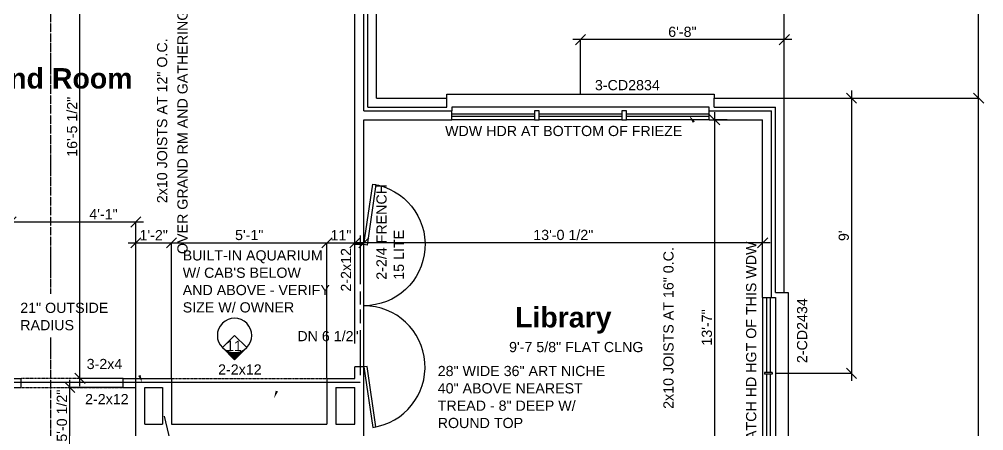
# Model space of a CAD drawing. Header units: inches. Extents: x 8 to 1535, y 73 to 1076.
# Drawn here: x 1156.4 to 1534.9, y 646.1 to 807.5 of the extents above; entities that cross this region are included whole.
import ezdxf
from ezdxf.enums import TextEntityAlignment as Align

# ---------------------------------------------------------------- set-up
doc = ezdxf.new("R2010")
doc.units = ezdxf.units.IN
doc.header["$MEASUREMENT"] = 0
for name, pattern in [('BEAM', [1.2, 0.6, -0.1, 0.15, -0.1, 0.15, -0.1]), ('HDR', [0.36, 0.1, -0.075, 0.11, -0.075]), ('THREEDOT', [1.75, 1, -0.15, 0.05, -0.15, 0.05, -0.15, 0.05, -0.15])]:
    doc.linetypes.add(name, pattern=pattern)
for name, color, linetype in [('AR BRICK WALL', 2, 'Continuous'), ('AR DOOR', 2, 'Continuous'), ('AR GLAZING', 2, 'Continuous'), ('AR HEADER', 3, 'HDR'), ('AR STAIR', 3, 'Continuous'), ('AR WALL', 7, 'Continuous'), ('BEAM', 7, 'BEAM'), ('BRIEF NOTE', 4, 'Continuous'), ('DIMENSIONS', 2, 'Continuous'), ('GENERAL NOTE', 4, 'Continuous'), ('MEDIUM', 6, 'Continuous')]:
    doc.layers.add(name, color=color, linetype=linetype)
doc.styles.add('BRMNAMES', font='swisseb.ttf', dxfattribs={"oblique": 15, "height": 10})
doc.styles.add('DIMTXT', font='ARIAL.TTF', dxfattribs={"height": 4})
doc.styles.add('NOTES', font='ARIAL.TTF', dxfattribs={"height": 4})
doc.dimstyles.new('Arch', dxfattribs={"dimtxt": 0.1875, "dimasz": 4, "dimexe": 0.179993, "dimexo": 0.0625, "dimgap": 1, "dimtad": 1, "dimtoh": 1, "dimdec": 4, "dimzin": 0, "dimdsep": 46, "dimlunit": 4, "dimtxsty": 'DIMTXT', "dimblk1": 'OBLIQUE', "dimblk2": 'OBLIQUE', "dimsah": 1, "dimcen": 0.089996, "dimdle": 3, "dimadec": 0, "dimazin": 0, "dimtfac": 1, "dimtdec": 4, "dimtofl": 0, "dimtmove": 0, "dimatfit": 3, "dimldrblk": 'OBLIQUE', "dimfxl": 0, "dimfrac": 2, "dimtolj": 1, "dimtzin": 0, "dimarcsym": 0})

# ---------------------------------------------------------------- blocks, each defined once
blk = doc.blocks.new('_OBLIQUE')
at = {"color": 0, "linetype": 'ByBlock'}
blk.add_line((-0.5, -0.5), (0.5, 0.5), dxfattribs=at)
blk = doc.blocks.new('*D125')
at = {"layer": 'Defpoints', "color": 0}
for p in [(1456.61, 776.61), (1453.11, 668.61), (1483, 668.61)]:
    blk.add_point(p, dxfattribs=at)
at = {"layer": 'DIMENSIONS', "color": 0, "lineweight": -2}
for p, q in [((1456.68, 776.61), (1483.18, 776.61)), ((1483, 779.61), (1483, 665.61)), ((1453.18, 668.61), (1483.18, 668.61))]:
    blk.add_line(p, q, dxfattribs=at)
at = {"layer": 'DIMENSIONS', "color": 0, "lineweight": -2, "xscale": 4, "yscale": 4, "zscale": 4}
for p, rotation in [((1483, 776.61), 90), ((1483, 668.61), 270)]:
    blk.add_blockref('_OBLIQUE', p, dxfattribs=dict(at, rotation=rotation))
at = {"layer": 'DIMENSIONS', "color": 0, "insert": (1479.96, 722.61), "char_height": 4, "attachment_point": 5, "rotation": 90, "style": 'DIMTXT'}
blk.add_mtext("\\A1;9'", dxfattribs=at)
blk = doc.blocks.new('WIND0W 02')
for p, q in [((-1, 5), (1, 5)), ((-1, 0), (-1, 5)), ((1, 0), (1, 5)), ((-0.013, 3.75), (0.013, 3.75)), ((-0.013, 3.75), (-0.013, 0.75)), ((0.013, 3.75), (0.013, 0.75)), ((-1, 3), (-0.013, 3)), ((0.013, 3), (1, 3)), ((-1, 1.5), (-0.013, 1.5)), ((0.013, 1.5), (1, 1.5)), ((-0.013, 0.75), (0.013, 0.75)), ((-1, 0), (1, 0))]:
    blk.add_line(p, q)
blk = doc.blocks.new('*X15')
at = {"color": 0}
for p, q in [((774.41, 757.25), (775.75, 757.25)), ((774.66, 757.5), (775.5, 757.5)), ((774.91, 757.75), (775.25, 757.75)), ((770.41, 753.25), (770.41, 753.25)), ((770.66, 753.5), (770.68, 753.5)), ((770.91, 753.75), (770.99, 753.75)), ((771.16, 754), (771.35, 754)), ((771.41, 754.25), (771.75, 754.25)), ((771.66, 754.5), (772.24, 754.5)), ((771.91, 754.75), (772.86, 754.75)), ((772.16, 755), (773.78, 755)), ((772.41, 755.25), (777.75, 755.25)), ((772.66, 755.5), (777.5, 755.5)), ((772.91, 755.75), (777.25, 755.75)), ((773.16, 756), (777, 756)), ((773.41, 756.25), (776.75, 756.25)), ((773.66, 756.5), (776.5, 756.5)), ((773.91, 756.75), (776.25, 756.75)), ((774.16, 757), (776, 757)), ((776.38, 755), (778, 755)), ((777.3, 754.75), (778.25, 754.75)), ((777.92, 754.5), (778.5, 754.5)), ((778.41, 754.25), (778.75, 754.25)), ((778.81, 754), (779, 754)), ((779.16, 753.75), (779.25, 753.75)), ((779.47, 753.5), (779.5, 753.5)), ((779.75, 753.25), (779.75, 753.25))]:
    blk.add_line(p, q, dxfattribs=at)
blk = doc.blocks.new('*D126')
at = {"layer": 'Defpoints', "color": 0}
for p in [(1456.61, 776.61), (1532.87, 776.61), (1456.61, 432.61)]:
    blk.add_point(p, dxfattribs=at)
at = {"layer": 'DIMENSIONS', "color": 0, "lineweight": -2}
for p, q in [((1456.68, 776.61), (1533.05, 776.61)), ((1532.87, 429.61), (1532.87, 779.61)), ((1456.68, 432.61), (1533.05, 432.61))]:
    blk.add_line(p, q, dxfattribs=at)
at = {"layer": 'DIMENSIONS', "color": 0, "lineweight": -2, "xscale": 4, "yscale": 4, "zscale": 4}
for p, rotation in [((1532.87, 776.61), 90), ((1532.87, 432.61), 270)]:
    blk.add_blockref('_OBLIQUE', p, dxfattribs=dict(at, rotation=rotation))
at = {"layer": 'DIMENSIONS', "color": 0, "insert": (1529.82, 604.61), "char_height": 4, "attachment_point": 5, "rotation": 90, "style": 'DIMTXT'}
blk.add_mtext('\\A1;28\'-8"', dxfattribs=at)
blk = doc.blocks.new('*D127')
at = {"layer": 'Defpoints', "color": 0}
for p in [(1296.61, 872.61), (1532.87, 872.61), (1456.61, 776.61)]:
    blk.add_point(p, dxfattribs=at)
at = {"layer": 'DIMENSIONS', "color": 0, "lineweight": -2}
for p, q in [((1532.87, 773.61), (1532.87, 875.61)), ((1296.68, 872.61), (1533.05, 872.61)), ((1456.68, 776.61), (1533.05, 776.61))]:
    blk.add_line(p, q, dxfattribs=at)
at = {"layer": 'DIMENSIONS', "color": 0, "lineweight": -2, "xscale": 4, "yscale": 4, "zscale": 4}
for p, rotation in [((1532.87, 872.61), 90), ((1532.87, 776.61), 270)]:
    blk.add_blockref('_OBLIQUE', p, dxfattribs=dict(at, rotation=rotation))
at = {"layer": 'DIMENSIONS', "color": 0, "insert": (1529.82, 824.61), "char_height": 4, "attachment_point": 5, "rotation": 90, "style": 'DIMTXT'}
blk.add_mtext("\\A1;8'", dxfattribs=at)
blk = doc.blocks.new('*D130')
at = {"layer": 'Defpoints', "color": 0}
for p in [(1456.61, 1022.7), (1296.61, 872.61), (1456.61, 776.61)]:
    blk.add_point(p, dxfattribs=at)
at = {"layer": 'DIMENSIONS', "color": 0, "lineweight": -2}
for p, q in [((1293.61, 1022.7), (1459.61, 1022.7)), ((1296.61, 872.67), (1296.61, 1022.88)), ((1456.61, 776.67), (1456.61, 1022.88))]:
    blk.add_line(p, q, dxfattribs=at)
at = {"layer": 'DIMENSIONS', "color": 0, "lineweight": -2, "xscale": 4, "yscale": 4, "zscale": 4, "rotation": 180}
blk.add_blockref('_OBLIQUE', (1296.61, 1022.7), dxfattribs=at)
at = {"layer": 'DIMENSIONS', "color": 0, "lineweight": -2, "xscale": 4, "yscale": 4, "zscale": 4}
blk.add_blockref('_OBLIQUE', (1456.61, 1022.7), dxfattribs=at)
at = {"layer": 'DIMENSIONS', "color": 0, "insert": (1376.61, 1025.75), "char_height": 4, "attachment_point": 5, "style": 'DIMTXT'}
blk.add_mtext('\\A1;13\'-4"', dxfattribs=at)
blk = doc.blocks.new('*D133')
at = {"layer": 'Defpoints', "color": 0}
for p in [(1429.28, 768.11), (1434.27, 768.11), (1434.27, 605.11)]:
    blk.add_point(p, dxfattribs=at)
at = {"layer": 'DIMENSIONS', "color": 0, "lineweight": -2}
for p, q in [((1429.28, 602.11), (1429.28, 771.11)), ((1434.21, 768.11), (1429.1, 768.11)), ((1434.21, 605.11), (1429.1, 605.11))]:
    blk.add_line(p, q, dxfattribs=at)
at = {"layer": 'DIMENSIONS', "color": 0, "lineweight": -2, "xscale": 4, "yscale": 4, "zscale": 4}
for p, rotation in [((1429.28, 768.11), 90), ((1429.28, 605.11), 270)]:
    blk.add_blockref('_OBLIQUE', p, dxfattribs=dict(at, rotation=rotation))
at = {"layer": 'DIMENSIONS', "color": 0, "insert": (1426.23, 686.61), "char_height": 4, "attachment_point": 5, "rotation": 90, "style": 'DIMTXT'}
blk.add_mtext('\\A1;13\'-7"', dxfattribs=at)
blk = doc.blocks.new('*D134')
at = {"layer": 'Defpoints', "color": 0}
for p in [(1291.61, 719.82), (1291.61, 710.61), (1448.11, 708.44)]:
    blk.add_point(p, dxfattribs=at)
at = {"layer": 'DIMENSIONS', "color": 0, "lineweight": -2}
for p, q in [((1451.11, 719.82), (1288.61, 719.82)), ((1291.61, 710.67), (1291.61, 720)), ((1448.11, 708.5), (1448.11, 720))]:
    blk.add_line(p, q, dxfattribs=at)
at = {"layer": 'DIMENSIONS', "color": 0, "lineweight": -2, "xscale": 4, "yscale": 4, "zscale": 4, "rotation": 180}
blk.add_blockref('_OBLIQUE', (1291.61, 719.82), dxfattribs=at)
at = {"layer": 'DIMENSIONS', "color": 0, "lineweight": -2, "xscale": 4, "yscale": 4, "zscale": 4}
blk.add_blockref('_OBLIQUE', (1448.11, 719.82), dxfattribs=at)
at = {"layer": 'DIMENSIONS', "color": 0, "insert": (1369.86, 722.89), "char_height": 4, "attachment_point": 5, "style": 'DIMTXT'}
blk.add_mtext('\\A1;13\'-0 1/2"', dxfattribs=at)
blk = doc.blocks.new('*D139')
at = {"layer": 'Defpoints', "color": 0}
for p in [(1180.18, 864.11), (1195.36, 864.11), (1197.11, 666.61)]:
    blk.add_point(p, dxfattribs=at)
at = {"layer": 'DIMENSIONS', "color": 0, "lineweight": -2}
for p, q in [((1180.18, 663.61), (1180.18, 867.11)), ((1195.3, 864.11), (1180, 864.11)), ((1197.05, 666.61), (1180, 666.61))]:
    blk.add_line(p, q, dxfattribs=at)
at = {"layer": 'DIMENSIONS', "color": 0, "lineweight": -2, "xscale": 4, "yscale": 4, "zscale": 4}
for p, rotation in [((1180.18, 864.11), 90), ((1180.18, 666.61), 270)]:
    blk.add_blockref('_OBLIQUE', p, dxfattribs=dict(at, rotation=rotation))
at = {"layer": 'DIMENSIONS', "color": 0, "insert": (1177.11, 765.36), "char_height": 4, "attachment_point": 5, "rotation": 90, "style": 'DIMTXT'}
blk.add_mtext('\\A1;16\'-5 1/2"', dxfattribs=at)
blk = doc.blocks.new('*D158')
at = {"layer": 'Defpoints', "color": 0}
for p in [(1202.11, 728.03), (1153.11, 667.11), (1202.11, 645.11)]:
    blk.add_point(p, dxfattribs=at)
at = {"layer": 'DIMENSIONS', "color": 0, "lineweight": -2}
for p, q in [((1150.11, 728.03), (1205.11, 728.03)), ((1153.11, 667.17), (1153.11, 728.21)), ((1202.11, 645.17), (1202.11, 728.21))]:
    blk.add_line(p, q, dxfattribs=at)
at = {"layer": 'DIMENSIONS', "color": 0, "lineweight": -2, "xscale": 4, "yscale": 4, "zscale": 4, "rotation": 180}
blk.add_blockref('_OBLIQUE', (1153.11, 728.03), dxfattribs=at)
at = {"layer": 'DIMENSIONS', "color": 0, "lineweight": -2, "xscale": 4, "yscale": 4, "zscale": 4}
blk.add_blockref('_OBLIQUE', (1202.11, 728.03), dxfattribs=at)
at = {"layer": 'DIMENSIONS', "color": 0, "insert": (1189.4, 731.04), "char_height": 4, "attachment_point": 5, "style": 'DIMTXT'}
blk.add_mtext('\\A1;4\'-1"', dxfattribs=at)
blk = doc.blocks.new('*D165')
at = {"layer": 'Defpoints', "color": 0}
for p in [(1176.18, 663.11), (1197.11, 663.11), (1202.11, 602.61)]:
    blk.add_point(p, dxfattribs=at)
at = {"layer": 'DIMENSIONS', "color": 0, "lineweight": -2}
for p, q in [((1197.05, 663.11), (1176, 663.11)), ((1176.18, 599.61), (1176.18, 666.11)), ((1202.05, 602.61), (1176, 602.61))]:
    blk.add_line(p, q, dxfattribs=at)
at = {"layer": 'DIMENSIONS', "color": 0, "lineweight": -2, "xscale": 4, "yscale": 4, "zscale": 4}
for p, rotation in [((1176.18, 663.11), 90), ((1176.18, 602.61), 270)]:
    blk.add_blockref('_OBLIQUE', p, dxfattribs=dict(at, rotation=rotation))
at = {"layer": 'DIMENSIONS', "color": 0, "insert": (1173.11, 651.99), "char_height": 4, "attachment_point": 5, "rotation": 90, "style": 'DIMTXT'}
blk.add_mtext('\\A1;5\'-0 1/2"', dxfattribs=at)
blk = doc.blocks.new('*D166')
at = {"layer": 'Defpoints', "color": 0}
for p in [(1376.61, 799.57), (1376.61, 778.11), (1456.61, 776.61)]:
    blk.add_point(p, dxfattribs=at)
at = {"layer": 'DIMENSIONS', "color": 0, "lineweight": -2}
for p, q in [((1459.61, 799.57), (1373.61, 799.57)), ((1376.61, 778.17), (1376.61, 799.75)), ((1456.61, 776.67), (1456.61, 799.75))]:
    blk.add_line(p, q, dxfattribs=at)
at = {"layer": 'DIMENSIONS', "color": 0, "lineweight": -2, "xscale": 4, "yscale": 4, "zscale": 4, "rotation": 180}
blk.add_blockref('_OBLIQUE', (1376.61, 799.57), dxfattribs=at)
at = {"layer": 'DIMENSIONS', "color": 0, "lineweight": -2, "xscale": 4, "yscale": 4, "zscale": 4}
blk.add_blockref('_OBLIQUE', (1456.61, 799.57), dxfattribs=at)
at = {"layer": 'DIMENSIONS', "color": 0, "insert": (1416.61, 802.61), "char_height": 4, "attachment_point": 5, "style": 'DIMTXT'}
blk.add_mtext('\\A1;6\'-8"', dxfattribs=at)
blk = doc.blocks.new('*D171')
at = {"layer": 'Defpoints', "color": 0}
for p in [(1216.11, 719.82), (1202.11, 666.61), (1216.11, 666.61)]:
    blk.add_point(p, dxfattribs=at)
at = {"layer": 'DIMENSIONS', "color": 0, "lineweight": -2}
for p, q in [((1199.11, 719.82), (1219.11, 719.82)), ((1202.11, 666.67), (1202.11, 720)), ((1216.11, 666.67), (1216.11, 720))]:
    blk.add_line(p, q, dxfattribs=at)
at = {"layer": 'DIMENSIONS', "color": 0, "lineweight": -2, "xscale": 4, "yscale": 4, "zscale": 4, "rotation": 180}
blk.add_blockref('_OBLIQUE', (1202.11, 719.82), dxfattribs=at)
at = {"layer": 'DIMENSIONS', "color": 0, "lineweight": -2, "xscale": 4, "yscale": 4, "zscale": 4}
blk.add_blockref('_OBLIQUE', (1216.11, 719.82), dxfattribs=at)
at = {"layer": 'DIMENSIONS', "color": 0, "insert": (1209.11, 722.82), "char_height": 4, "attachment_point": 5, "style": 'DIMTXT'}
blk.add_mtext('\\A1;1\'-2"', dxfattribs=at)
blk = doc.blocks.new('*D172')
at = {"layer": 'Defpoints', "color": 0}
for p in [(1277.11, 719.82), (1216.11, 666.61), (1277.11, 666.61)]:
    blk.add_point(p, dxfattribs=at)
at = {"layer": 'DIMENSIONS', "color": 0, "lineweight": -2}
for p, q in [((1213.11, 719.82), (1280.11, 719.82)), ((1216.11, 666.67), (1216.11, 720)), ((1277.11, 666.67), (1277.11, 720))]:
    blk.add_line(p, q, dxfattribs=at)
at = {"layer": 'DIMENSIONS', "color": 0, "lineweight": -2, "xscale": 4, "yscale": 4, "zscale": 4, "rotation": 180}
blk.add_blockref('_OBLIQUE', (1216.11, 719.82), dxfattribs=at)
at = {"layer": 'DIMENSIONS', "color": 0, "lineweight": -2, "xscale": 4, "yscale": 4, "zscale": 4}
blk.add_blockref('_OBLIQUE', (1277.11, 719.82), dxfattribs=at)
at = {"layer": 'DIMENSIONS', "color": 0, "insert": (1246.61, 722.86), "char_height": 4, "attachment_point": 5, "style": 'DIMTXT'}
blk.add_mtext('\\A1;5\'-1"', dxfattribs=at)
blk = doc.blocks.new('*D173')
at = {"layer": 'Defpoints', "color": 0}
for p in [(1288.11, 719.82), (1288.11, 680.19), (1277.11, 666.61)]:
    blk.add_point(p, dxfattribs=at)
at = {"layer": 'DIMENSIONS', "color": 0, "lineweight": -2}
for p, q in [((1274.11, 719.82), (1291.11, 719.82)), ((1277.11, 666.67), (1277.11, 720)), ((1288.11, 680.26), (1288.11, 720))]:
    blk.add_line(p, q, dxfattribs=at)
at = {"layer": 'DIMENSIONS', "color": 0, "lineweight": -2, "xscale": 4, "yscale": 4, "zscale": 4, "rotation": 180}
blk.add_blockref('_OBLIQUE', (1277.11, 719.82), dxfattribs=at)
at = {"layer": 'DIMENSIONS', "color": 0, "lineweight": -2, "xscale": 4, "yscale": 4, "zscale": 4}
blk.add_blockref('_OBLIQUE', (1288.11, 719.82), dxfattribs=at)
at = {"layer": 'DIMENSIONS', "color": 0, "insert": (1282.61, 722.82), "char_height": 4, "attachment_point": 5, "style": 'DIMTXT'}
blk.add_mtext('\\A1;11"', dxfattribs=at)

msp = doc.modelspace()

# ---------------------------------------------------------------- linework, layer by layer
at = {"layer": 'AR BRICK WALL'}
for p, q in [((1296.61381, 776.60809), (1296.61381, 872.60809)), ((1293.11381, 773.10809), (1293.11381, 869.10809)), ((1296.61381, 776.60809), (1324.11381, 776.60809)), ((1324.11381, 773.10809), (1324.11381, 776.60809)), ((1429.11381, 773.10809), (1429.11381, 776.60809)), ((1429.11381, 776.60809), (1456.61381, 776.60809)), ((1456.61381, 700.36113), (1456.61381, 776.60809)), ((1293.11381, 773.10809), (1324.11381, 773.10809)), ((1429.11381, 773.10809), (1453.11381, 773.10809)), ((1453.11381, 700.36113), (1453.11381, 773.10809)), ((1453.11381, 700.36113), (1456.61381, 700.36113))]:
    msp.add_line(p, q, dxfattribs=at)
at = {"layer": 'AR DOOR'}
for points in [[(1295.10675, 742.87485), (1296.34344, 742.69292), (1292.8505, 718.94846), (1291.61381, 719.13039), (1295.10675, 742.87485, -0.929513374), (1291.61381, 695.13039, -0.929513374)], [(1295.10675, 647.38593), (1296.34344, 647.56786), (1292.8505, 671.31232), (1291.61381, 671.13039), (1295.10675, 647.38593, 0.929513374), (1291.61381, 695.13039, 0.929513374)]]:
    msp.add_lwpolyline(points, format="xyb", dxfattribs=at)
at = {"layer": 'AR GLAZING'}
for p, q in [((1324.11381, 778.10809), (1429.11381, 778.10809)), ((1324.11381, 776.60809), (1324.11381, 778.10809)), ((1429.11381, 778.10809), (1429.11381, 776.60809)), ((1326.11381, 773.10809), (1326.11381, 771.60809)), ((1427.11381, 773.10809), (1326.11381, 773.10809)), ((1427.11381, 771.60809), (1427.11381, 773.10809)), ((1358.61381, 770.35809), (1326.11381, 770.35809)), ((1358.61381, 769.35809), (1326.11381, 769.35809)), ((1392.86381, 770.35809), (1360.36381, 770.35809)), ((1392.86381, 769.35809), (1360.36381, 769.35809)), ((1427.11381, 770.35809), (1394.61381, 770.35809)), ((1427.11381, 769.35809), (1394.61381, 769.35809)), ((1358.61381, 768.10809), (1326.11381, 768.10809)), ((1392.86381, 768.10809), (1360.36381, 768.10809)), ((1427.11381, 768.10809), (1394.61381, 768.10809)), ((1456.61381, 700.36113), (1458.11381, 700.36113)), ((1458.11381, 700.36113), (1458.11381, 636.86113))]:
    msp.add_line(p, q, dxfattribs=at)
at = {"layer": 'AR HEADER'}
for p, q in [((1197.11381, 666.60809), (1157.11381, 666.60809)), ((1205.61381, 666.60809), (1288.11381, 666.60809)), ((1157.11381, 663.10809), (1197.11381, 663.10809))]:
    msp.add_line(p, q, dxfattribs=at)
at = {"layer": 'AR STAIR'}
msp.add_line((1225.97792, 597.75726), (1213.41051, 651.80188), dxfattribs=at)
at = {"layer": 'AR WALL'}
for p, q in [((1291.61381, 771.60809), (1291.61381, 867.60809)), ((1288.11381, 719.13039), (1288.11381, 864.10809)), ((1291.61381, 771.60809), (1326.11381, 771.60809)), ((1326.11381, 768.10809), (1326.11381, 771.60809)), ((1358.61381, 771.60809), (1358.61381, 768.10809)), ((1360.36381, 771.60809), (1358.61381, 771.60809)), ((1360.36381, 768.10809), (1360.36381, 771.60809)), ((1392.86381, 771.60809), (1392.86381, 768.10809)), ((1394.61381, 771.60809), (1392.86381, 771.60809)), ((1394.61381, 768.10809), (1394.61381, 771.60809)), ((1427.11381, 768.10809), (1427.11381, 771.60809)), ((1427.11381, 771.60809), (1451.61381, 771.60809)), ((1451.61381, 698.36113), (1451.61381, 771.60809)), ((1291.61381, 719.13039), (1291.61381, 768.10809)), ((1291.61381, 768.10809), (1326.11381, 768.10809)), ((1358.61381, 768.10809), (1360.36381, 768.10809)), ((1392.86381, 768.10809), (1394.61381, 768.10809)), ((1427.11381, 768.10809), (1448.11381, 768.10809)), ((1448.11381, 698.36113), (1448.11381, 768.10809)), ((1291.61381, 719.13039), (1288.11381, 719.13039)), ((1448.11381, 698.36113), (1451.61381, 698.36113)), ((1291.61381, 671.13039), (1288.11381, 671.13039)), ((1288.11381, 666.60809), (1288.11381, 671.13039)), ((1291.61381, 605.10809), (1291.61381, 671.13039)), ((1153.11381, 666.60809), (1157.11381, 666.60809)), ((1157.11381, 663.10809), (1157.11381, 666.60809)), ((1197.11381, 666.60809), (1216.11381, 666.60809)), ((1197.11381, 663.10809), (1197.11381, 666.60809)), ((1216.11381, 666.60809), (1216.11381, 648.60809)), ((1277.11381, 666.60809), (1277.11381, 648.60809)), ((1277.11381, 666.60809), (1288.11381, 666.60809)), ((1153.11381, 663.10809), (1157.11381, 663.10809)), ((1197.11381, 663.10809), (1202.11381, 663.10809)), ((1202.11381, 641.10809), (1202.11381, 663.10809)), ((1205.61381, 648.60809), (1205.61381, 663.10809)), ((1205.61381, 663.10809), (1212.61381, 663.10809)), ((1212.61381, 663.10809), (1212.61381, 648.60809)), ((1280.61381, 663.10809), (1288.11381, 663.10809)), ((1280.61381, 663.10809), (1280.61381, 648.60809)), ((1288.11381, 648.60809), (1288.11381, 663.10809)), ((1205.61381, 648.60809), (1212.61381, 648.60809)), ((1216.11381, 648.60809), (1277.11381, 648.60809)), ((1280.61381, 648.60809), (1288.11381, 648.60809))]:
    msp.add_line(p, q, dxfattribs=at)
at = {"layer": 'BEAM'}
for p, q in [((1290.17077, 722.70876), (1290.17077, 703.58851)), ((1290.17077, 700.6835), (1290.17077, 695.60943)), ((1290.17077, 693.67276), (1290.17077, 688.13388)), ((1290.17077, 685.53874), (1290.17077, 667.84324)), ((1151.54878, 665.17061), (1290.30217, 665.17061))]:
    msp.add_line(p, q, dxfattribs=at)
at = {"layer": 'GENERAL NOTE'}
for p in [(1236.07086, 678.69081), (1245.6168, 678.69081)]:
    msp.add_line(p, (1240.84383, 683.46378), dxfattribs=at)
for points in [[(1216.40547, 670.79925, 0, 16, 0), (1216.40547, 674.79925, 0, 0, 0), (1216.40547, 856.1726, 16, 0, 0), (1216.40547, 860.1726, 0, 0, 0)], [(1415.1246, 609.11861, 0, 16, 0), (1415.1246, 613.11861, 0, 0, 0), (1415.1246, 759.69474, 16, 0, 0), (1415.1246, 763.69474, 0, 0, 0)], [(1419.33332, 769.628, 0, 0.99, 0), (1421.06335, 767.17708, 0, 0, -0.141089529), (1442.31799, 705.98902, 0, 0, 4.053181134)], [(1256.35538, 658.83729, 0, 0.99, 0), (1257.45578, 661.62819, 0, 0, 0.166114511), (1258.93624, 693.55121, 0, 0, -0.859506485)], [(1309.59316, 679.80491, 0, 12.65, 0), (1306.43066, 679.80491, 0, 0, 0), (1267.13617, 679.80491, 0, 0, 0)], [(1204.59844, 665.00908, 0, 0.99, 0), (1203.49186, 667.79754, 0, 0, 0.310705566), (1196.67269, 672.36843, 0, 0, -6.157997835)], [(1276.24718, 632.86036, 0, 0.99, 0), (1278.60444, 634.71599, 0, 0, -0.08913354), (1317.61958, 655.48067, 0, 0, 0.789557484)]]:
    msp.add_lwpolyline(points, format="xyseb", dxfattribs=at)
at = {"layer": 'GENERAL NOTE', "color": 7, "linetype": 'THREEDOT'}
for points in [[(1168.6115, 851.43294), (1168.6115, 699.79168)], [(1168.6115, 682.71815), (1168.6115, 266.91153)]]:
    msp.add_lwpolyline(points, dxfattribs=at)
at = {"layer": 'GENERAL NOTE'}
for points in [[(1236.07086, 678.69081), (1240.84383, 673.91784)], [(1240.84383, 673.91784), (1245.6168, 678.69081)]]:
    msp.add_lwpolyline(points, dxfattribs=at)
for start, end in [(45, 135), (135, 225), (315, 45), (225, 315)]:
    msp.add_arc((1240.84383, 683.46378), 6.75, start, end, dxfattribs=at)
at = {"layer": 'MEDIUM'}
msp.add_line((1291.61381, 671.13039), (1291.61381, 719.13039), dxfattribs=at)

# ---------------------------------------------------------------- block references
at = {"layer": 'AR GLAZING', "xscale": 29.75, "zscale": 29.75, "rotation": 270}
msp.add_blockref('WIND0W 02', (1448.11381, 668.61113), dxfattribs=at)
at = {"layer": 'GENERAL NOTE', "rotation": 180}
msp.add_blockref('*X15', (2015.92315, 1431.84034), dxfattribs=at)

# ---------------------------------------------------------------- texts
at = {"layer": 'BRIEF NOTE', "style": 'BRMNAMES'}
for s, p in [('Grand Room', (1166.97798, 780.36929)), ('Library', (1369.86381, 686.60809))]:
    msp.add_text(s, height=8, dxfattribs=at).set_placement(p, align=Align.CENTER)
at = {"layer": 'GENERAL NOTE', "style": 'NOTES'}
for s, p in [('OVER GRAND RM AND GATHERING RM', (1222.40547, 768.50571)), ('2x10 JOISTS AT 12" O.C. ', (1214.40547, 768.50571)), ('2x10 JOISTS AT 16" 0.C.', (1413.1246, 686.40667))]:
    msp.add_text(s, height=4, rotation=90, dxfattribs=at).set_placement(p, align=Align.CENTER)
for s, p in [('3-CD2834', (1382.28475, 779.7168)), ('WDW HDR AT BOTTOM OF FRIEZE', (1323.47097, 761.71484)), ('BUILT-IN AQUARIUM', (1220.50277, 712.8916)), ("W/ CAB'S BELOW", (1220.50277, 706.0916)), ('AND ABOVE - VERIFY', (1220.50277, 699.2916)), ('SIZE W/ OWNER', (1220.50277, 692.4916)), ('21" OUTSIDE', (1156.74404, 692.3104)), ('RADIUS', (1156.74404, 685.5104)), ('DN 6 1/2"', (1265.48957, 681.20503)), ('9\'-7 5/8" FLAT CLNG', (1348.58818, 676.91962)), ('3-2x4', (1182.80421, 670.27932)), ('2-2x12', (1234.39924, 668.10776)), ('28" WIDE 36" ART NICHE', (1320.57852, 667.52676)), ('40" ABOVE NEAREST', (1320.57852, 660.72676)), ('2-2x12', (1182.195, 656.48774)), ('TREAD - 8" DEEP W/ ', (1320.57852, 653.92676)), ('ROUND TOP', (1320.57852, 647.12676))]:
    msp.add_text(s, height=4, dxfattribs=at).set_placement(p)
for s, p in [('2-2/4 FRENCH', (1300.52278, 705.33354)), ('15 LITE', (1307.32278, 705.33354)), ('MATCH HD HGT OF THIS WDW', (1445.59396, 637.7795)), ('2-2x12', (1286.58124, 700.68278)), ('2-CD2434', (1465.59118, 672.61113))]:
    msp.add_text(s, height=4, rotation=90, dxfattribs=at).set_placement(p)
msp.add_text('11', height=4, dxfattribs=at).set_placement((1240.60061, 679.36741), align=Align.MIDDLE)

# ---------------------------------------------------------------- dimensions: what is measured, and where the dimension line sits
at = {"layer": 'DIMENSIONS'}
for base, p1, p2, picture, middle in [((1456.61381, 1022.70143), (1296.61381, 872.60809), (1456.61381, 776.60809), '*D130', (1376.61381, 1025.74509)), ((1376.61381, 799.56892), (1456.61381, 776.60809), (1376.61381, 778.10809), '*D166', (1416.61381, 802.61121)), ((1291.61381, 719.8159), (1448.11381, 708.43882), (1291.61381, 710.60809), '*D134', (1369.86381, 722.88548)), ((1216.11381, 719.8159), (1202.11381, 666.60809), (1216.11381, 666.60809), '*D171', (1209.11381, 722.82409)), ((1277.11381, 719.8159), (1216.11381, 666.60809), (1277.11381, 666.60809), '*D172', (1246.61381, 722.85819)), ((1288.11381, 719.8159), (1277.11381, 666.60809), (1288.11381, 680.19305), '*D173', (1282.61381, 722.82409))]:
    dim = msp.add_linear_dim(base=base, p1=p1, p2=p2, dimstyle='Arch', dxfattribs=at)
    dim.commit()
    dim.dimension.update_dxf_attribs({"geometry": picture, "text_midpoint": middle})
for base, p1, p2, picture, middle in [((1532.86727, 872.60809), (1456.61381, 776.60809), (1296.61381, 872.60809), '*D127', (1529.82498, 824.60809)), ((1180.18243, 864.10809), (1197.11381, 666.60809), (1195.36381, 864.10809), '*D139', (1177.11421, 765.35809)), ((1483.00348, 668.61113), (1456.61381, 776.60809), (1453.11381, 668.61113), '*D125', (1479.96119, 722.60961)), ((1532.86727, 776.60809), (1456.61381, 432.60809), (1456.61381, 776.60809), '*D126', (1529.82498, 604.60809)), ((1429.27564, 768.10809), (1434.27494, 605.10809), (1434.27494, 768.10809), '*D133', (1426.23198, 686.60809))]:
    dim = msp.add_linear_dim(base=base, p1=p1, p2=p2, angle=90, dimstyle='Arch', dxfattribs=at)
    dim.commit()
    dim.dimension.update_dxf_attribs({"geometry": picture, "text_midpoint": middle})
dim = msp.add_linear_dim(base=(1202.11381, 728.03077), p1=(1153.11381, 667.10809), p2=(1202.11381, 645.10809), dimstyle='Arch', dxfattribs=at)
dim.commit()
dim.dimension.update_dxf_attribs({"geometry": '*D158', "text_midpoint": (1189.39675, 728.03077), "dimtype": 160})
dim = msp.add_linear_dim(base=(1176.18243, 663.10809), p1=(1202.11381, 602.60809), p2=(1197.11381, 663.10809), angle=90, dimstyle='Arch', dxfattribs=at)
dim.commit()
dim.dimension.update_dxf_attribs({"geometry": '*D165', "text_midpoint": (1176.18243, 651.99239), "dimtype": 160})

doc.saveas('drawing.dxf')
